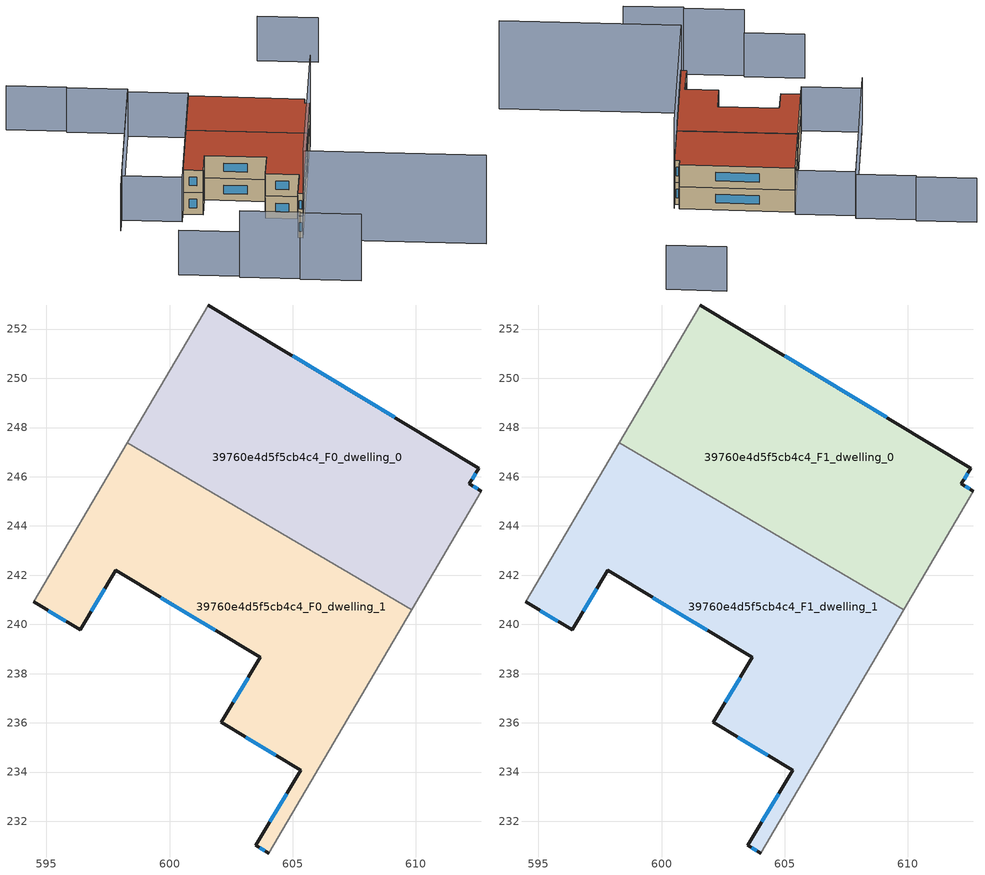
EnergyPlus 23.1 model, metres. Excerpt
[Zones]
39760e4d5f5cb4c4_F0_dwelling_0
 floor ground (EU_floor_Construction): 612.57,246.35 612.18,245.71 612.67,245.41 609.84,240.59 598.28,247.39 601.57,252.98 z0
 wall outside (EU_wall_Construction): 612.67,245.41 612.18,245.71 612.57,246.35 601.57,252.98 z0:3
 wall adiabatic (EU_wall_Construction): 609.84,240.59 612.67,245.41 / 601.57,252.98 598.28,247.39 z0:3
 wall to 39760e4d5f5cb4c4_F0_dwelling_1 (EU_wall_Construction): 598.28,247.39 609.84,240.59 z0:3
 window (EU_Window_Construction): 612.52,245.5 612.34,245.61 / 609.14,248.41 605,250.91 / 612.3,245.91 612.45,246.15 z0.93:2.07
39760e4d5f5cb4c4_F0_dwelling_1
 floor ground (EU_floor_Construction): 609.84,240.59 604.02,230.71 603.5,231.03 605.33,234.07 602.09,236.02 603.68,238.66 597.82,242.19 596.36,239.78 594.47,240.91 598.28,247.39 z0
 wall outside (EU_wall_Construction): 594.47,240.91 596.36,239.78 597.82,242.19 603.68,238.66 602.09,236.02 605.33,234.07 603.5,231.03 604.02,230.71 z0:3
 wall adiabatic (EU_wall_Construction): 598.28,247.39 594.47,240.91 / 604.02,230.71 609.84,240.59 z0:3
 window (EU_Window_Construction): 603.66,230.93 603.86,230.81 / 604.76,233.12 604.07,231.98 / 603.1,235.41 604.32,234.68 / 603.19,237.84 602.59,236.84 / 599.65,241.09 601.86,239.76 / 596.82,240.53 597.37,241.44 / 595.06,240.56 595.77,240.13 z0.93:2.07
39760e4d5f5cb4c4_F1_dwelling_0
 floor to 39760e4d5f5cb4c4_F0_dwelling_0 (EU_floor_Construction): 612.57,246.35 612.18,245.71 612.67,245.41 609.84,240.59 598.28,247.39 601.57,252.98 z3
 wall outside (EU_wall_Construction): 612.67,245.41 612.18,245.71 612.57,246.35 601.57,252.98 z3:6
 wall adiabatic (EU_wall_Construction): 609.84,240.59 612.67,245.41 / 601.57,252.98 598.28,247.39 z3:6
 wall to 39760e4d5f5cb4c4_F1_dwelling_1 (EU_wall_Construction): 598.28,247.39 609.84,240.59 z3:6
 window (EU_Window_Construction): 612.52,245.5 612.34,245.61 / 609.14,248.41 605,250.91 / 612.3,245.91 612.45,246.15 z3.93:5.07
 roof outside (EU_roof_Construction): 609.84,240.59 612.67,245.41 612.18,245.71 612.57,246.35 601.57,252.98 598.28,247.39 z6
39760e4d5f5cb4c4_F1_dwelling_1
 floor to 39760e4d5f5cb4c4_F0_dwelling_1 (EU_floor_Construction): 609.84,240.59 604.02,230.71 603.5,231.03 605.33,234.07 602.09,236.02 603.68,238.66 597.82,242.19 596.36,239.78 594.47,240.91 598.28,247.39 z3
 wall outside (EU_wall_Construction): 594.47,240.91 596.36,239.78 597.82,242.19 603.68,238.66 602.09,236.02 605.33,234.07 603.5,231.03 604.02,230.71 z3:6
 wall adiabatic (EU_wall_Construction): 598.28,247.39 594.47,240.91 / 604.02,230.71 609.84,240.59 z3:6
 window (EU_Window_Construction): 603.66,230.93 603.86,230.81 / 604.76,233.12 604.07,231.98 / 603.1,235.41 604.32,234.68 / 603.19,237.84 602.59,236.84 / 599.65,241.09 601.86,239.76 / 596.82,240.53 597.37,241.44 / 595.06,240.56 595.77,240.13 z3.93:5.07
 roof outside (EU_roof_Construction): 605.33,234.07 603.5,231.03 604.02,230.71 609.84,240.59 598.28,247.39 594.47,240.91 596.36,239.78 597.82,242.19 603.68,238.66 602.09,236.02 z6
shading: 600.1,224.05 605.87,220.64 / 594.38,227.55 600.16,224.15 z0:9; 588.71,231.12 594.48,227.72 / 590.47,260.55 596.25,257.15 / 596.25,257.15 586.98,241.4 / 584.78,264.08 590.55,260.68 / 621.04,259.16 615.28,262.59 / 601.79,253.35 593.75,239.69 / 593.75,239.69 587.98,243.09 / 587.98,243.09 596.02,256.75 / 596.02,256.75 601.79,253.35 z0:6; 621.25,220.33 603.92,230.53 / 603.92,230.53 613.05,246.05 z0:12
[Building]
EU S2 Campaign: North Axis=0; Terrain=City; Solar Distribution=FullExterior
[Site:Location]
Montreal-Trudeau.Intl.AP: Latitude=45.4667; Longitude=-73.75; Time Zone=-5; Elevation=36
[SizingPeriod:WeatherFileDays]
AnnualSizingPeriod: Begin Month=1; Begin Day of Month=1; End Month=12; End Day of Month=31; Day of Week for Start Day=Monday; Use Weather File Daylight Saving Period=No; Use Weather File Rain and Snow Indicators=No
[MATERIAL]
EU_InternalMass_Material: Roughness=MediumRough; Thickness=0.1; Conductivity=1; Density=1800; Specific Heat=900; Thermal Absorptance=0.9; Solar Absorptance=0.7; Visible Absorptance=0.7
[MATERIAL:NOMASS] Roughness=MediumRough; Thermal Absorptance=0.9; Solar Absorptance=0.7; Visible Absorptance=0.7
Name | Thermal Resistance
EU_wall_NoMass; EU_floor_NoMass | 1.36485
EU_roof_NoMass | 2.55992
[WINDOWMATERIAL:SIMPLEGLAZINGSYSTEM]
EU_Window_SimpleGlazing: UFactor=3.92339; Solar Heat Gain Coefficient=0.8; Visible Transmittance=0.8
[CONSTRUCTION]
EU_wall_Construction: EU_wall_NoMass
EU_roof_Construction: EU_roof_NoMass
EU_floor_Construction: EU_floor_NoMass
EU_Window_Construction: EU_Window_SimpleGlazing
EU_InternalMass_Construction: EU_InternalMass_Material
[ZONE] Type=1; Multiplier=1; Ceiling Height=autocalculate; Floor Area=autocalculate; Part of Total Floor Area=Yes
Name | Volume
39760e4d5f5cb4c4_F0_dwelling_0 | 256.654
39760e4d5f5cb4c4_F1_dwelling_0 | 256.655
39760e4d5f5cb4c4_F0_dwelling_1 | 256.665
39760e4d5f5cb4c4_F1_dwelling_1 | 256.663
[INTERNALMASS] Construction=EU_InternalMass_Construction
Name | Zone or ZoneList | Surface Area
39760e4d5f5cb4c4_F0_dwelling_0_EU_InternalMass | 39760e4d5f5cb4c4_F0_dwelling_0 | 85.5519
39760e4d5f5cb4c4_F0_dwelling_1_EU_InternalMass | 39760e4d5f5cb4c4_F0_dwelling_1 | 85.5541
39760e4d5f5cb4c4_F1_dwelling_0_EU_InternalMass | 39760e4d5f5cb4c4_F1_dwelling_0 | 85.5519
39760e4d5f5cb4c4_F1_dwelling_1_EU_InternalMass | 39760e4d5f5cb4c4_F1_dwelling_1 | 85.5541
[OTHEREQUIPMENT] Fuel Type=Electricity; Design Level Calculation Method=Watts/Area; Power per Zone Floor Area=1; Fraction Latent=0; Fraction Radiant=0; Fraction Lost=0; Carbon Dioxide Generation Rate=0; EndUse Subcategory=EU_Step8_InternalGains
Name | Zone or ZoneList or Space or SpaceList | Schedule
EU_Step8_InternalGain_39760e4d5f5cb4c4_F0_dwelling_0_f000 | 39760e4d5f5cb4c4_F0_dwelling_0 | EU_Step8_GainSchedule_39760e4d5f5cb4c4_F0_dwelling_0_f000
EU_Step8_InternalGain_39760e4d5f5cb4c4_F0_dwelling_1_f000 | 39760e4d5f5cb4c4_F0_dwelling_1 | EU_Step8_GainSchedule_39760e4d5f5cb4c4_F0_dwelling_1_f000
EU_Step8_InternalGain_39760e4d5f5cb4c4_F1_dwelling_0_f000 | 39760e4d5f5cb4c4_F1_dwelling_0 | EU_Step8_GainSchedule_39760e4d5f5cb4c4_F1_dwelling_0_f000
EU_Step8_InternalGain_39760e4d5f5cb4c4_F1_dwelling_1_f000 | 39760e4d5f5cb4c4_F1_dwelling_1 | EU_Step8_GainSchedule_39760e4d5f5cb4c4_F1_dwelling_1_f000
[ZONEVENTILATION:DESIGNFLOWRATE] Schedule=EU_AlwaysOn; Design Flow Rate Calculation Method=AirChanges/Hour; Air Changes per Hour=0.860309; Ventilation Type=Natural; Fan Pressure Rise=0; Fan Total Efficiency=1; Constant Term Coefficient=1; Temperature Term Coefficient=0; Velocity Term Coefficient=0; Velocity Squared Term Coefficient=0; Minimum Indoor Temperature=-100; Maximum Indoor Temperature=100; Delta Temperature=-100; Minimum Outdoor Temperature=-100; Maximum Outdoor Temperature=100; Maximum Wind Speed=40
Name | Zone or ZoneList or Space or SpaceList
EU_ConstantAir_39760e4d5f5cb4c4_F0_dwelling_0 | 39760e4d5f5cb4c4_F0_dwelling_0
EU_ConstantAir_39760e4d5f5cb4c4_F0_dwelling_1 | 39760e4d5f5cb4c4_F0_dwelling_1
EU_ConstantAir_39760e4d5f5cb4c4_F1_dwelling_0 | 39760e4d5f5cb4c4_F1_dwelling_0
EU_ConstantAir_39760e4d5f5cb4c4_F1_dwelling_1 | 39760e4d5f5cb4c4_F1_dwelling_1
[HVACTEMPLATE:THERMOSTAT] Constant Heating Setpoint=20; Constant Cooling Setpoint=50
EU_HeatOnly_39760e4d5f5cb4c4_F0_dwelling_0; EU_HeatOnly_39760e4d5f5cb4c4_F0_dwelling_1; EU_HeatOnly_39760e4d5f5cb4c4_F1_dwelling_0; EU_HeatOnly_39760e4d5f5cb4c4_F1_dwelling_1
[HVACTEMPLATE:ZONE:IDEALLOADSAIRSYSTEM] System Availability Schedule=EU_AlwaysOn; Maximum Heating Supply Air Temperature=50; Minimum Cooling Supply Air Temperature=13; Maximum Heating Supply Air Humidity Ratio=0.0156; Minimum Cooling Supply Air Humidity Ratio=0.0077; Heating Limit=NoLimit; Cooling Limit=NoLimit; Heating Availability Schedule=EU_AlwaysOn; Cooling Availability Schedule=EU_CoolingOff; Dehumidification Control Type=ConstantSensibleHeatRatio; Cooling Sensible Heat Ratio=0.7; Dehumidification Setpoint=60; Humidification Control Type=None; Humidification Setpoint=30; Outdoor Air Method=None; Outdoor Air Flow Rate per Person=0.00944; Outdoor Air Flow Rate per Zone Floor Area=0; Outdoor Air Flow Rate per Zone=0; Demand Controlled Ventilation Type=None; Outdoor Air Economizer Type=NoEconomizer; Heat Recovery Type=None; Sensible Heat Recovery Effectiveness=0.7; Latent Heat Recovery Effectiveness=0.65
Name | Template Thermostat
39760e4d5f5cb4c4_F0_dwelling_0 | EU_HeatOnly_39760e4d5f5cb4c4_F0_dwelling_0
39760e4d5f5cb4c4_F0_dwelling_1 | EU_HeatOnly_39760e4d5f5cb4c4_F0_dwelling_1
39760e4d5f5cb4c4_F1_dwelling_0 | EU_HeatOnly_39760e4d5f5cb4c4_F1_dwelling_0
39760e4d5f5cb4c4_F1_dwelling_1 | EU_HeatOnly_39760e4d5f5cb4c4_F1_dwelling_1
[SIZING:ZONE] Zone Cooling Design Supply Air Temperature Input Method=SupplyAirTemperature; Zone Cooling Design Supply Air Temperature=13; Zone Heating Design Supply Air Temperature Input Method=SupplyAirTemperature; Zone Heating Design Supply Air Temperature=50; Zone Cooling Design Supply Air Humidity Ratio=0.008; Zone Heating Design Supply Air Humidity Ratio=0.008; Cooling Design Air Flow Method=DesignDay; Cooling Design Air Flow Rate=0; Cooling Minimum Air Flow per Zone Floor Area=0.000762; Cooling Minimum Air Flow=0; Cooling Minimum Air Flow Fraction=0.2; Heating Design Air Flow Method=DesignDay; Heating Design Air Flow Rate=0; Heating Maximum Air Flow per Zone Floor Area=0.002032; Heating Maximum Air Flow=0.141576; Heating Maximum Air Flow Fraction=0.3; Account for Dedicated Outdoor Air System=No; Dedicated Outdoor Air System Control Strategy=NeutralSupplyAir; Dedicated Outdoor Air Low Setpoint Temperature for Design=autosize; Dedicated Outdoor Air High Setpoint Temperature for Design=autosize; Zone Load Sizing Method=Sensible Load Only No Latent Load; Zone Latent Cooling Design Supply Air Humidity Ratio Input Method=HumidityRatioDifference; Zone Cooling Design Supply Air Humidity Ratio Difference=0.005; Zone Latent Heating Design Supply Air Humidity Ratio Input Method=HumidityRatioDifference; Zone Humidification Design Supply Air Humidity Ratio Difference=0.005
39760e4d5f5cb4c4_F0_dwelling_0; 39760e4d5f5cb4c4_F0_dwelling_1; 39760e4d5f5cb4c4_F1_dwelling_0; 39760e4d5f5cb4c4_F1_dwelling_1
[SCHEDULE:CONSTANT]
Name | Hourly Value
EU_AlwaysOn | 1
EU_CoolingOff | 0
[SCHEDULE:FILE] Column Number=1; Rows to Skip at Top=0; Number of Hours of Data=8760; Column Separator=Comma; Interpolate to Timestep=No; Minutes per Item=60; Adjust Schedule for Daylight Savings=Yes
Name | File
EU_Step8_GainSchedule_39760e4d5f5cb4c4_F0_dwelling_0_f000 | ../../schedules/39760e4d5f5cb4c4/39760e4d5f5cb4c4_F0_dwelling_0_f000_gain.csv
EU_Step8_GainSchedule_39760e4d5f5cb4c4_F0_dwelling_1_f000 | ../../schedules/39760e4d5f5cb4c4/39760e4d5f5cb4c4_F0_dwelling_1_f000_gain.csv
EU_Step8_GainSchedule_39760e4d5f5cb4c4_F1_dwelling_0_f000 | ../../schedules/39760e4d5f5cb4c4/39760e4d5f5cb4c4_F1_dwelling_0_f000_gain.csv
EU_Step8_GainSchedule_39760e4d5f5cb4c4_F1_dwelling_1_f000 | ../../schedules/39760e4d5f5cb4c4/39760e4d5f5cb4c4_F1_dwelling_1_f000_gain.csv
